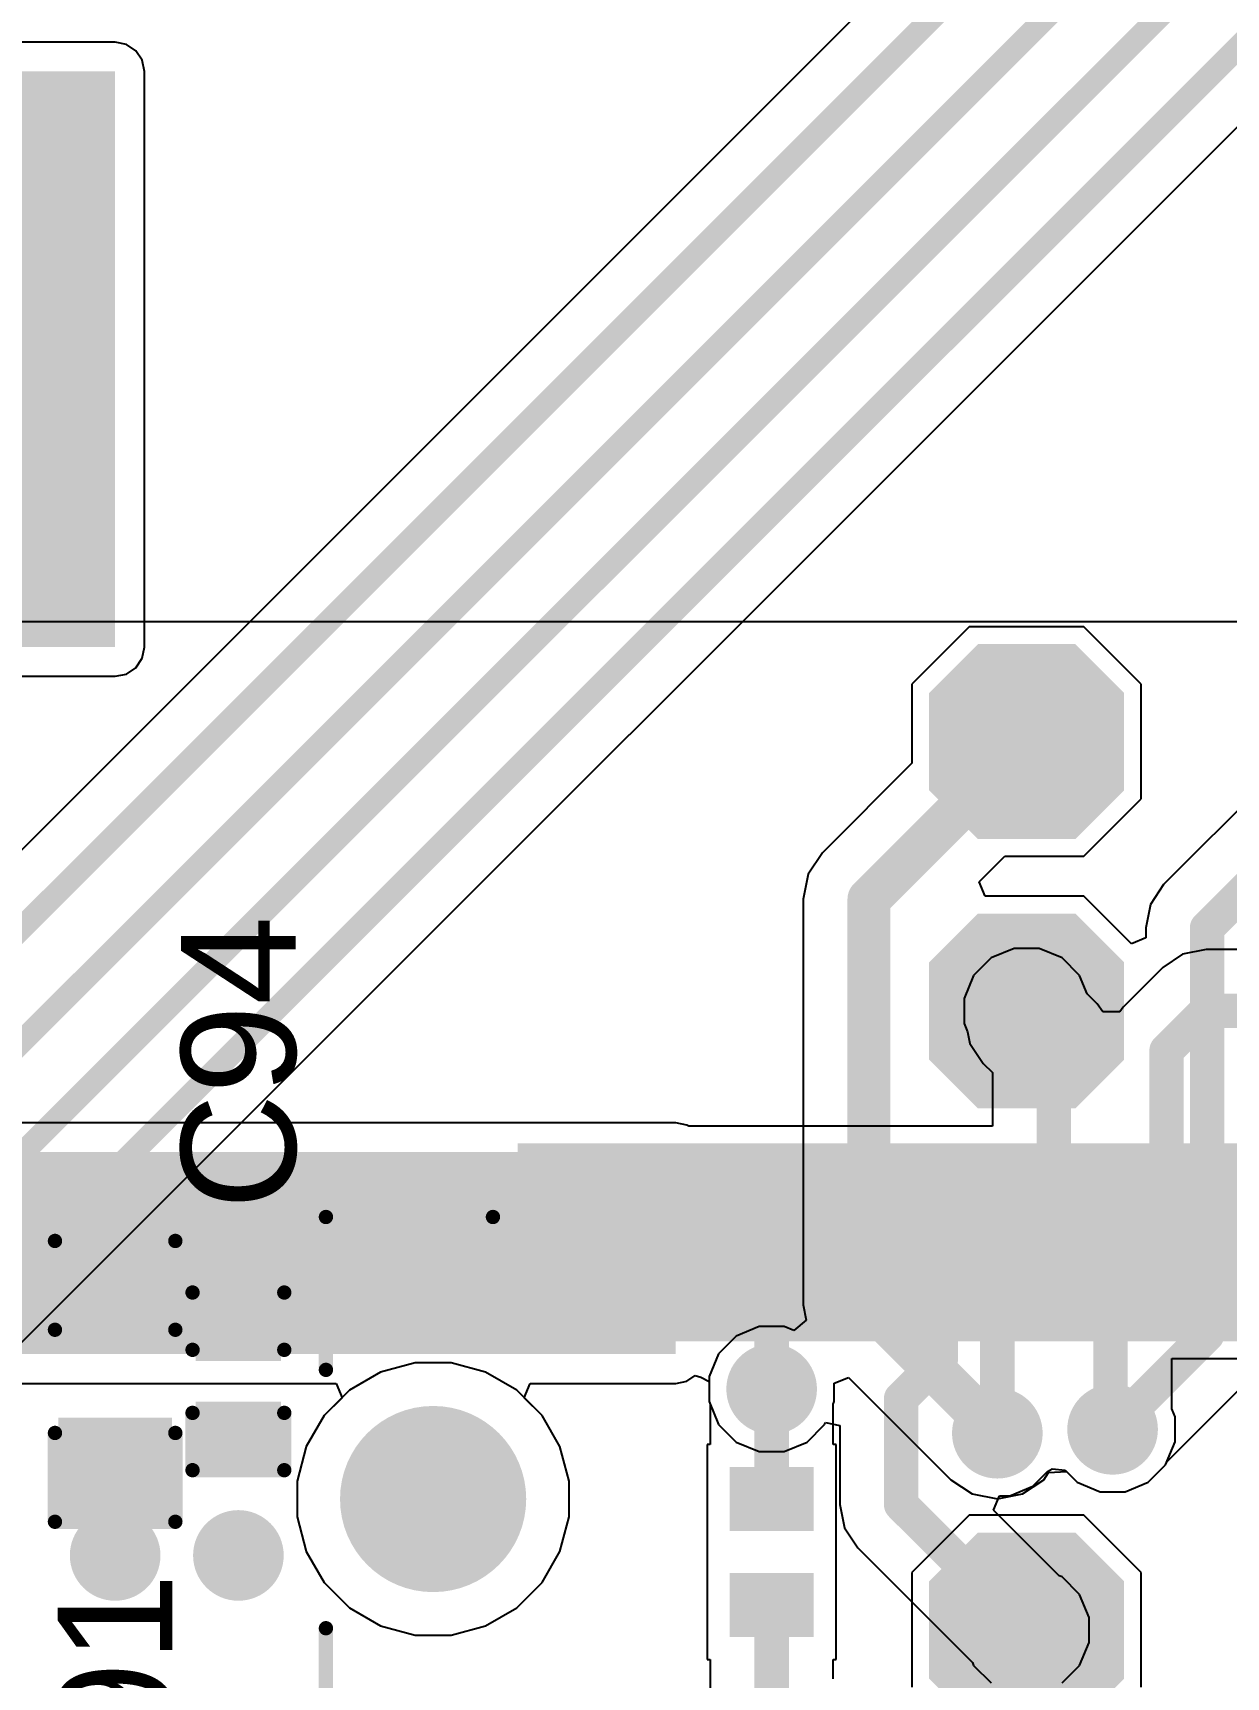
# Model space of a CAD drawing. Header units: millimetres. Extents: x 0 to 172, y 0 to 138.
# Drawn here: x 127.36 to 137.94, y 60.21 to 74.79 of the extents above; entities that cross this region are included whole.
import ezdxf

# ---------------------------------------------------------------- set-up
doc = ezdxf.new("R2010")
doc.units = ezdxf.units.MM
for name, color, linetype in [('BottomLayer', 5, 'Continuous'), ('BottomPaste', 16, 'Continuous'), ('BottomSolder', 6, 'Continuous'), ('PadHoleLayer', 156, 'Continuous'), ('TopLayer', 1, 'Continuous'), ('TopOverlay', 2, 'Continuous'), ('TopPaste', 8, 'Continuous'), ('TopSolder', 216, 'Continuous'), ('ViaHoleLayer', 16, 'Continuous')]:
    doc.layers.add(name, color=color, linetype=linetype)
doc.styles.add('Arial', font='', dxfattribs={"height": 0.2})
doc.styles.get('Arial').set_extended_font_data('Arial')

# ---------------------------------------------------------------- blocks, each defined once
blk = doc.blocks.new('T__________B_71')
at = {"layer": 'BottomLayer'}
blk.add_hatch(color=5, dxfattribs=at).paths.add_polyline_path([(0.3809999999999999, 0.7619999999999999), (-0.3809999999999999, 0.7619999999999999), (-0.7619999999999999, 0.3809999999999999), (-0.7619999999999999, -0.3809999999999999), (-0.3809999999999999, -0.7619999999999999), (0.3809999999999999, -0.7619999999999999), (0.7619999999999999, -0.3809999999999999), (0.7619999999999999, 0.3809999999999999)])
at = {"layer": 'BottomPaste'}
blk.add_hatch(color=16, dxfattribs=at).paths.add_polyline_path([(0.3809999999999999, 0.7619999999999999), (-0.3809999999999999, 0.7619999999999999), (-0.7619999999999999, 0.3809999999999999), (-0.7619999999999999, -0.3809999999999999), (-0.3809999999999999, -0.7619999999999999), (0.3809999999999999, -0.7619999999999999), (0.7619999999999999, -0.3809999999999999), (0.7619999999999999, 0.3809999999999999)])
at = {"layer": 'BottomSolder'}
blk.add_hatch(color=6, dxfattribs=at).paths.add_polyline_path([(0.4318, 0.8636), (-0.4318, 0.8636), (-0.8636, 0.4318), (-0.8636, -0.4318), (-0.4318, -0.8636), (0.4318, -0.8636), (0.8636, -0.4318), (0.8636, 0.4318)])
blk = doc.blocks.new('T__________B_72')
at = {"layer": 'BottomLayer'}
blk.add_hatch(color=5, dxfattribs=at).paths.add_polyline_path([(0.3809999999999999, 0.7619999999999999), (-0.3809999999999999, 0.7619999999999999), (-0.7619999999999999, 0.3809999999999999), (-0.7619999999999999, -0.3809999999999999), (-0.3809999999999999, -0.7619999999999999), (0.3809999999999999, -0.7619999999999999), (0.7619999999999999, -0.3809999999999999), (0.7619999999999999, 0.3809999999999999)])
at = {"layer": 'BottomPaste'}
blk.add_hatch(color=16, dxfattribs=at).paths.add_polyline_path([(0.3809999999999999, 0.7619999999999999), (-0.3809999999999999, 0.7619999999999999), (-0.7619999999999999, 0.3809999999999999), (-0.7619999999999999, -0.3809999999999999), (-0.3809999999999999, -0.7619999999999999), (0.3809999999999999, -0.7619999999999999), (0.7619999999999999, -0.3809999999999999), (0.7619999999999999, 0.3809999999999999)])
at = {"layer": 'BottomSolder'}
blk.add_hatch(color=6, dxfattribs=at).paths.add_polyline_path([(0.4318, 0.8636), (-0.4318, 0.8636), (-0.8636, 0.4318), (-0.8636, -0.4318), (-0.4318, -0.8636), (0.4318, -0.8636), (0.8636, -0.4318), (0.8636, 0.4318)])
blk = doc.blocks.new('T__________B_73')
at = {"layer": 'BottomLayer'}
blk.add_hatch(color=5, dxfattribs=at).paths.add_polyline_path([(0.3809999999999999, 0.7619999999999999), (-0.3809999999999999, 0.7619999999999999), (-0.7619999999999999, 0.3809999999999999), (-0.7619999999999999, -0.3809999999999999), (-0.3809999999999999, -0.7619999999999999), (0.3809999999999999, -0.7619999999999999), (0.7619999999999999, -0.3809999999999999), (0.7619999999999999, 0.3809999999999999)])
at = {"layer": 'BottomPaste'}
blk.add_hatch(color=16, dxfattribs=at).paths.add_polyline_path([(0.3809999999999999, 0.7619999999999999), (-0.3809999999999999, 0.7619999999999999), (-0.7619999999999999, 0.3809999999999999), (-0.7619999999999999, -0.3809999999999999), (-0.3809999999999999, -0.7619999999999999), (0.3809999999999999, -0.7619999999999999), (0.7619999999999999, -0.3809999999999999), (0.7619999999999999, 0.3809999999999999)])
at = {"layer": 'BottomSolder'}
blk.add_hatch(color=6, dxfattribs=at).paths.add_polyline_path([(0.4318, 0.8636), (-0.4318, 0.8636), (-0.8636, 0.4318), (-0.8636, -0.4318), (-0.4318, -0.8636), (0.4318, -0.8636), (0.8636, -0.4318), (0.8636, 0.4318)])
blk = doc.blocks.new('R___0402_B_114')
at = {"layer": 'BottomLayer'}
for points in [[(-0.2413, 0.3175), (-0.2412999999999999, -0.3175), (-0.6985, -0.3175), (-0.6985, 0.3175)], [(0.6985, 0.3175), (0.6985, -0.3175), (0.2413, -0.3175), (0.2412999999999999, 0.3175)]]:
    blk.add_hatch(color=5, dxfattribs=at).paths.add_polyline_path(points)
at = {"layer": 'BottomPaste'}
for points in [[(-0.2413, 0.3175), (-0.2412999999999999, -0.3175), (-0.6985, -0.3175), (-0.6985, 0.3175)], [(0.6985, 0.3175), (0.6985, -0.3175), (0.2413, -0.3175), (0.2412999999999999, 0.3175)]]:
    blk.add_hatch(color=16, dxfattribs=at).paths.add_polyline_path(points)
at = {"layer": 'BottomSolder'}
for points in [[(-0.18629884, 0.37250116), (-0.1862988399999999, -0.37250116), (-0.75350116, -0.37250116), (-0.75350116, 0.37250116)], [(0.75350116, 0.37250116), (0.75350116, -0.37250116), (0.18629884, -0.37250116), (0.1862988399999999, 0.37250116)]]:
    blk.add_hatch(color=6, dxfattribs=at).paths.add_polyline_path(points)
blk = doc.blocks.new('2199230_3_257')
at = {"layer": 'BottomSolder'}
h = blk.add_hatch(color=6, dxfattribs=at)
edge = h.paths.add_edge_path()
edge.add_arc((10.00000032, -1.49999954), 0.1016, 0, 360)
at = {"layer": 'PadHoleLayer'}
h = blk.add_hatch(color=156, dxfattribs=at)
edge = h.paths.add_edge_path()
edge.add_arc((10.00000032, -1.49999954), 0.8249996199999998, 0, 360)
at = {"layer": 'TopLayer'}
for points in [[(2.84999938, -2.99999908), (3.14999878, -2.99999908), (3.14999878, -4.54999852), (2.84999938, -4.54999852)], [(3.35000092, -2.99999908), (3.65000032, -2.99999908), (3.65000032, -4.54999852), (3.35000092, -4.54999852)], [(3.84999992, -2.99999908), (4.14999932, -2.99999908), (4.14999932, -4.54999852), (3.84999992, -4.54999852)], [(4.35000146, -2.99999908), (4.65000086, -2.99999908), (4.65000086, -4.54999852), (4.35000146, -4.54999852)], [(4.85000046, -2.99999908), (5.149999859999999, -2.99999908), (5.149999859999999, -4.54999852), (4.85000046, -4.54999852)], [(5.34999946, -2.99999908), (5.649998859999999, -2.99999908), (5.649998859999999, -4.54999852), (5.34999946, -4.54999852)], [(5.850001, -2.99999908), (6.1500004, -2.99999908), (6.1500004, -4.54999852), (5.850001, -4.54999852)], [(6.35, -2.99999908), (6.6499994, -2.99999908), (6.6499994, -4.54999852), (6.35, -4.54999852)], [(6.85000154, -2.99999908), (7.15000094, -2.99999908), (7.15000094, -4.54999852), (6.85000154, -4.54999852)], [(7.35000054, -2.99999908), (7.649999939999999, -2.99999908), (7.649999939999999, -4.54999852), (7.35000054, -4.54999852)], [(7.849999540000001, -2.99999908), (8.14999894, -2.99999908), (8.14999894, -4.54999852), (7.849999540000001, -4.54999852)], [(8.350001079999998, -2.99999908), (8.65000048, -2.99999908), (8.65000048, -4.54999852), (8.350001079999998, -4.54999852)], [(8.85000008, -2.99999908), (9.14999948, -2.99999908), (9.14999948, -4.54999852), (8.85000008, -4.54999852)]]:
    blk.add_hatch(color=1, dxfattribs=at).paths.add_polyline_path(points)
at = {"layer": 'TopPaste'}
for points in [[(2.84999938, -2.99999908), (3.14999878, -2.99999908), (3.14999878, -4.54999852), (2.84999938, -4.54999852)], [(3.35000092, -2.99999908), (3.65000032, -2.99999908), (3.65000032, -4.54999852), (3.35000092, -4.54999852)], [(3.84999992, -2.99999908), (4.14999932, -2.99999908), (4.14999932, -4.54999852), (3.84999992, -4.54999852)], [(4.35000146, -2.99999908), (4.65000086, -2.99999908), (4.65000086, -4.54999852), (4.35000146, -4.54999852)], [(4.85000046, -2.99999908), (5.149999859999999, -2.99999908), (5.149999859999999, -4.54999852), (4.85000046, -4.54999852)], [(5.34999946, -2.99999908), (5.649998859999999, -2.99999908), (5.649998859999999, -4.54999852), (5.34999946, -4.54999852)], [(5.850001, -2.99999908), (6.1500004, -2.99999908), (6.1500004, -4.54999852), (5.850001, -4.54999852)], [(6.35, -2.99999908), (6.6499994, -2.99999908), (6.6499994, -4.54999852), (6.35, -4.54999852)], [(6.85000154, -2.99999908), (7.15000094, -2.99999908), (7.15000094, -4.54999852), (6.85000154, -4.54999852)], [(7.35000054, -2.99999908), (7.649999939999999, -2.99999908), (7.649999939999999, -4.54999852), (7.35000054, -4.54999852)], [(7.849999540000001, -2.99999908), (8.14999894, -2.99999908), (8.14999894, -4.54999852), (7.849999540000001, -4.54999852)], [(8.350001079999998, -2.99999908), (8.65000048, -2.99999908), (8.65000048, -4.54999852), (8.350001079999998, -4.54999852)], [(8.85000008, -2.99999908), (9.14999948, -2.99999908), (9.14999948, -4.54999852), (8.85000008, -4.54999852)]]:
    blk.add_hatch(color=8, dxfattribs=at).paths.add_polyline_path(points)
at = {"layer": 'TopSolder'}
h = blk.add_hatch(color=216, dxfattribs=at)
edge = h.paths.add_edge_path()
edge.add_arc((10.00000032, -1.49999954), 0.1016, 0, 360)
for points in [[(2.74839938, -2.89839908), (3.25159878, -2.89839908), (3.25159878, -4.65159852), (2.74839938, -4.65159852)], [(3.24840092, -2.89839908), (3.75160032, -2.89839908), (3.75160032, -4.65159852), (3.24840092, -4.65159852)], [(3.74839992, -2.89839908), (4.25159932, -2.89839908), (4.25159932, -4.65159852), (3.74839992, -4.65159852)], [(4.248401459999999, -2.89839908), (4.75160086, -2.89839908), (4.75160086, -4.65159852), (4.248401459999999, -4.65159852)], [(4.74840046, -2.89839908), (5.25159986, -2.89839908), (5.25159986, -4.65159852), (4.74840046, -4.65159852)], [(5.24839946, -2.89839908), (5.75159886, -2.89839908), (5.75159886, -4.65159852), (5.24839946, -4.65159852)], [(5.748400999999999, -2.89839908), (6.2516004, -2.89839908), (6.2516004, -4.65159852), (5.748400999999999, -4.65159852)], [(6.248399999999999, -2.89839908), (6.7515994, -2.89839908), (6.7515994, -4.65159852), (6.248399999999999, -4.65159852)], [(6.74840154, -2.89839908), (7.251600939999999, -2.89839908), (7.251600939999999, -4.65159852), (6.74840154, -4.65159852)], [(7.24840054, -2.89839908), (7.751599939999999, -2.89839908), (7.751599939999999, -4.65159852), (7.24840054, -4.65159852)], [(7.74839954, -2.89839908), (8.25159894, -2.89839908), (8.25159894, -4.65159852), (7.74839954, -4.65159852)], [(8.248401079999999, -2.89839908), (8.751600479999999, -2.89839908), (8.751600479999999, -4.65159852), (8.248401079999999, -4.65159852)], [(8.74840008, -2.89839908), (9.25159948, -2.89839908), (9.25159948, -4.65159852), (8.74840008, -4.65159852)]]:
    blk.add_hatch(color=216, dxfattribs=at).paths.add_polyline_path(points)
at = {"layer": 'TopOverlay', "const_width": 0.127}
for points in [[(10.95000096, 1.3050012), (10.95000096, -0.35500056)], [(10.95000096, -2.64499852), (10.95000096, -3.99999962)], [(10.95000096, -3.99999962), (9.46999884, -3.99999962)]]:
    blk.add_lwpolyline(points, dxfattribs=at)
at = {"layer": 'TopOverlay', "const_width": 0.0635}
for points in [[(10.91825096, -0.35500056, 1), (10.98175096, -0.35500056, 1)], [(10.91825096, -2.64499852, 1), (10.98175096, -2.64499852, 1)], [(9.43824884, -3.99999962, 1), (9.50174884, -3.99999962, 1)], [(10.91825096, -3.99999962, 1), (10.98175096, -3.99999962, 1)], [(10.91825096, -3.99999962, 1), (10.98175096, -3.99999962, 1)]]:
    blk.add_lwpolyline(points, format="xyb", close=True, dxfattribs=at)
blk = doc.blocks.new('C___0402_337')
at = {"layer": 'TopLayer'}
for points in [[(-0.6985, -0.3175), (-0.6985, 0.3175), (-0.2412999999999999, 0.3175), (-0.2413, -0.3175)], [(0.2412999999999999, -0.3175), (0.2413, 0.3175), (0.6985, 0.3175), (0.6985, -0.3175)]]:
    blk.add_hatch(color=1, dxfattribs=at).paths.add_polyline_path(points)
at = {"layer": 'TopPaste'}
for points in [[(-0.6985, -0.3175), (-0.6985, 0.3175), (-0.2412999999999999, 0.3175), (-0.2413, -0.3175)], [(0.2412999999999999, -0.3175), (0.2413, 0.3175), (0.6985, 0.3175), (0.6985, -0.3175)]]:
    blk.add_hatch(color=8, dxfattribs=at).paths.add_polyline_path(points)
at = {"layer": 'TopSolder'}
for points in [[(-0.7584998799999999, -0.37749988), (-0.7584998799999999, 0.37749988), (-0.18130012, 0.37749988), (-0.18130012, -0.37749988)], [(0.18130012, -0.37749988), (0.18130012, 0.37749988), (0.7584998799999999, 0.37749988), (0.7584998799999999, -0.37749988)]]:
    blk.add_hatch(color=216, dxfattribs=at).paths.add_polyline_path(points)
at = {"layer": 'TopOverlay', "const_width": 0.127}
for points in [[(-0.7874, 0.4064), (-0.7874, -0.4064)], [(-0.7874, 0.4064), (-0.2794, 0.4064)], [(0.2794, 0.4064), (0.7874, 0.4064)], [(0.7874, 0.4064), (0.7874, -0.4064)], [(-0.7874, -0.4064), (-0.2794, -0.4064)], [(0.2794, -0.4064), (0.7874, -0.4064)]]:
    blk.add_lwpolyline(points, dxfattribs=at)
at = {"layer": 'TopOverlay', "const_width": 0.0635}
for points in [[(-0.8191499999999999, 0.4064, 1), (-0.7556499999999999, 0.4064, 1)], [(-0.8191499999999999, 0.4064, 1), (-0.7556499999999999, 0.4064, 1)], [(-0.31115, 0.4064, 1), (-0.24765, 0.4064, 1)], [(0.24765, 0.4064, 1), (0.31115, 0.4064, 1)], [(0.7556499999999999, 0.4064, 1), (0.8191499999999999, 0.4064, 1)], [(0.7556499999999999, 0.4064, 1), (0.8191499999999999, 0.4064, 1)], [(-0.8191499999999999, -0.4064, 1), (-0.7556499999999999, -0.4064, 1)], [(-0.8191499999999999, -0.4064, 1), (-0.7556499999999999, -0.4064, 1)], [(-0.31115, -0.4064, 1), (-0.24765, -0.4064, 1)], [(0.24765, -0.4064, 1), (0.31115, -0.4064, 1)], [(0.7556499999999999, -0.4064, 1), (0.8191499999999999, -0.4064, 1)], [(0.7556499999999999, -0.4064, 1), (0.8191499999999999, -0.4064, 1)]]:
    blk.add_lwpolyline(points, format="xyb", close=True, dxfattribs=at)
blk = doc.blocks.new('C___0603_340')
at = {"layer": 'TopLayer'}
for points in [[(-0.3809999999999999, 0.4445), (-0.3809999999999999, -0.4445), (-1.143, -0.4445), (-1.143, 0.4445)], [(1.143, 0.4445), (1.143, -0.4445), (0.3809999999999999, -0.4445), (0.3809999999999999, 0.4445)]]:
    blk.add_hatch(color=1, dxfattribs=at).paths.add_polyline_path(points)
at = {"layer": 'TopPaste'}
for points in [[(-0.3809999999999999, 0.4445), (-0.3809999999999999, -0.4445), (-1.143, -0.4445), (-1.143, 0.4445)], [(1.143, 0.4445), (1.143, -0.4445), (0.3809999999999999, -0.4445), (0.3809999999999999, 0.4445)]]:
    blk.add_hatch(color=8, dxfattribs=at).paths.add_polyline_path(points)
at = {"layer": 'TopSolder'}
for points in [[(-0.3210001199999999, 0.50449988), (-0.3210001199999999, -0.50449988), (-1.20299988, -0.50449988), (-1.20299988, 0.50449988)], [(1.20299988, 0.50449988), (1.20299988, -0.50449988), (0.3210001199999999, -0.50449988), (0.3210001199999999, 0.50449988)]]:
    blk.add_hatch(color=216, dxfattribs=at).paths.add_polyline_path(points)
at = {"layer": 'TopOverlay', "const_width": 0.127}
for points in [[(-1.2446, 0.5334), (-1.2446, -0.5334)], [(-1.2446, 0.5334), (-0.4571999999999999, 0.5334)], [(0.4571999999999999, 0.5334), (1.2446, 0.5334)], [(1.2446, 0.5334), (1.2446, -0.5334)], [(-1.2446, -0.5334), (-0.4571999999999999, -0.5334)], [(0.4571999999999999, -0.5334), (1.2446, -0.5334)]]:
    blk.add_lwpolyline(points, dxfattribs=at)
at = {"layer": 'TopOverlay', "const_width": 0.0635}
for points in [[(-1.27635, 0.5334, 1), (-1.21285, 0.5334, 1)], [(-1.27635, 0.5334, 1), (-1.21285, 0.5334, 1)], [(-0.4889499999999999, 0.5334, 1), (-0.42545, 0.5334, 1)], [(0.42545, 0.5334, 1), (0.4889499999999999, 0.5334, 1)], [(1.21285, 0.5334, 1), (1.27635, 0.5334, 1)], [(1.21285, 0.5334, 1), (1.27635, 0.5334, 1)], [(-1.27635, -0.5334, 1), (-1.21285, -0.5334, 1)], [(-1.27635, -0.5334, 1), (-1.21285, -0.5334, 1)], [(-0.4889499999999999, -0.5334, 1), (-0.42545, -0.5334, 1)], [(0.42545, -0.5334, 1), (0.4889499999999999, -0.5334, 1)], [(1.21285, -0.5334, 1), (1.27635, -0.5334, 1)], [(1.21285, -0.5334, 1), (1.27635, -0.5334, 1)]]:
    blk.add_lwpolyline(points, format="xyb", close=True, dxfattribs=at)

msp = doc.modelspace()

# ---------------------------------------------------------------- hatches: boundary and pattern name
at = {"layer": 'BottomLayer'}
msp.add_hatch(color=5, dxfattribs=at).paths.add_polyline_path([(121.412, 69.342), (128.0922, 69.342), (128.0922, 74.44422499999999), (121.412, 74.44422499999999)])
h = msp.add_hatch(color=5, dxfattribs=at)
edge = h.paths.add_edge_path()
edge.add_arc((136.1694, 66.1162), 0.2999994, 0, 360)
h = msp.add_hatch(color=5, dxfattribs=at)
edge = h.paths.add_edge_path()
edge.add_arc((133.90999888, 62.76459888), 0.2999994, 0, 360)
h = msp.add_hatch(color=5, dxfattribs=at)
edge = h.paths.add_edge_path()
edge.add_arc((135.90999996, 62.37336268), 0.2999994, 0, 360)
h = msp.add_hatch(color=5, dxfattribs=at)
edge = h.paths.add_edge_path()
edge.add_arc((136.9314, 62.40779999999999), 0.2999994, 0, 360)
h = msp.add_hatch(color=5, dxfattribs=at)
edge = h.paths.add_edge_path()
edge.add_arc((128.0922, 61.29019999999999), 0.2999994, 0, 360)
h = msp.add_hatch(color=5, dxfattribs=at)
edge = h.paths.add_edge_path()
edge.add_arc((129.1844, 61.29019999999999), 0.2999994, 0, 360)
h = msp.add_hatch(color=5, dxfattribs=at)
edge = h.paths.add_edge_path()
edge.add_arc((136.1694, 60.6298), 0.2999994, 0, 360)
at = {"layer": 'BottomSolder'}
h = msp.add_hatch(color=6, dxfattribs=at)
edge = h.paths.add_edge_path()
edge.add_arc((136.1694, 66.1162), 0.4015993999999999, 0, 360)
h = msp.add_hatch(color=6, dxfattribs=at)
edge = h.paths.add_edge_path()
edge.add_arc((133.90999888, 62.76459888), 0.4015993999999999, 0, 360)
h = msp.add_hatch(color=6, dxfattribs=at)
edge = h.paths.add_edge_path()
edge.add_arc((135.90999996, 62.37336268), 0.4015993999999999, 0, 360)
h = msp.add_hatch(color=6, dxfattribs=at)
edge = h.paths.add_edge_path()
edge.add_arc((136.9314, 62.40779999999999), 0.4015993999999999, 0, 360)
h = msp.add_hatch(color=6, dxfattribs=at)
edge = h.paths.add_edge_path()
edge.add_arc((128.0922, 61.29019999999999), 0.4015993999999999, 0, 360)
h = msp.add_hatch(color=6, dxfattribs=at)
edge = h.paths.add_edge_path()
edge.add_arc((129.1844, 61.29019999999999), 0.4015993999999999, 0, 360)
h = msp.add_hatch(color=6, dxfattribs=at)
edge = h.paths.add_edge_path()
edge.add_arc((136.1694, 60.6298), 0.4015993999999999, 0, 360)
at = {"layer": 'TopLayer'}
h = msp.add_hatch(color=1, dxfattribs=at)
edge = h.paths.add_edge_path()
edge.add_arc((136.1694, 66.1162), 0.2999994, 0, 360)
for points in [[(118.66919878, 63.07440013999999), (133.06000058, 63.07440013999999), (133.06000058, 64.86510014), (118.66919878, 64.86510014)], [(131.76000064, 63.29000041999999), (133.05999804, 63.29000041999999), (133.05999804, 64.83999986), (131.76000064, 64.83999986)]]:
    msp.add_hatch(color=1, dxfattribs=at).paths.add_polyline_path(points)
h = msp.add_hatch(color=1, dxfattribs=at)
edge = h.paths.add_edge_path()
edge.add_arc((133.90999888, 62.76459888), 0.2999994, 0, 360)
h = msp.add_hatch(color=1, dxfattribs=at)
edge = h.paths.add_edge_path()
edge.add_arc((135.90999996, 62.37336268), 0.2999994, 0, 360)
h = msp.add_hatch(color=1, dxfattribs=at)
edge = h.paths.add_edge_path()
edge.add_arc((136.9314, 62.40779999999999), 0.2999994, 0, 360)
h = msp.add_hatch(color=1, dxfattribs=at)
edge = h.paths.add_edge_path()
edge.add_arc((128.0922, 61.29019999999999), 0.2999994, 0, 360)
h = msp.add_hatch(color=1, dxfattribs=at)
edge = h.paths.add_edge_path()
edge.add_arc((129.1844, 61.29019999999999), 0.2999994, 0, 360)
h = msp.add_hatch(color=1, dxfattribs=at)
edge = h.paths.add_edge_path()
edge.add_arc((136.1694, 60.6298), 0.2999994, 0, 360)
at = {"layer": 'TopSolder'}
h = msp.add_hatch(color=216, dxfattribs=at)
edge = h.paths.add_edge_path()
edge.add_arc((136.1694, 66.1162), 0.4015993999999999, 0, 360)
h = msp.add_hatch(color=216, dxfattribs=at)
edge = h.paths.add_edge_path()
edge.add_arc((133.90999888, 62.76459888), 0.4015993999999999, 0, 360)
h = msp.add_hatch(color=216, dxfattribs=at)
edge = h.paths.add_edge_path()
edge.add_arc((135.90999996, 62.37336268), 0.4015993999999999, 0, 360)
h = msp.add_hatch(color=216, dxfattribs=at)
edge = h.paths.add_edge_path()
edge.add_arc((136.9314, 62.40779999999999), 0.4015993999999999, 0, 360)
h = msp.add_hatch(color=216, dxfattribs=at)
edge = h.paths.add_edge_path()
edge.add_arc((128.0922, 61.29019999999999), 0.4015993999999999, 0, 360)
h = msp.add_hatch(color=216, dxfattribs=at)
edge = h.paths.add_edge_path()
edge.add_arc((129.1844, 61.29019999999999), 0.4015993999999999, 0, 360)
h = msp.add_hatch(color=216, dxfattribs=at)
edge = h.paths.add_edge_path()
edge.add_arc((136.1694, 60.6298), 0.4015993999999999, 0, 360)
at = {"layer": 'ViaHoleLayer'}
h = msp.add_hatch(color=16, dxfattribs=at)
edge = h.paths.add_edge_path()
edge.add_arc((136.1694, 66.1162), 0.1499997, 0, 360)
h = msp.add_hatch(color=16, dxfattribs=at)
edge = h.paths.add_edge_path()
edge.add_arc((133.90999888, 62.76459888), 0.1499997, 0, 360)
h = msp.add_hatch(color=16, dxfattribs=at)
edge = h.paths.add_edge_path()
edge.add_arc((135.90999996, 62.37336268), 0.1499997, 0, 360)
h = msp.add_hatch(color=16, dxfattribs=at)
edge = h.paths.add_edge_path()
edge.add_arc((136.9314, 62.40779999999999), 0.1499997, 0, 360)
h = msp.add_hatch(color=16, dxfattribs=at)
edge = h.paths.add_edge_path()
edge.add_arc((128.0922, 61.29019999999999), 0.1499997, 0, 360)
h = msp.add_hatch(color=16, dxfattribs=at)
edge = h.paths.add_edge_path()
edge.add_arc((129.1844, 61.29019999999999), 0.1499997, 0, 360)
h = msp.add_hatch(color=16, dxfattribs=at)
edge = h.paths.add_edge_path()
edge.add_arc((136.1694, 60.6298), 0.1499997, 0, 360)

# ---------------------------------------------------------------- linework, layer by layer
at = {"layer": 'BottomLayer'}
for p, q in [((148.96154612, 89.24326067999999), (125.0078526, 65.28956716)), ((126.4825258, 62.39961612), (152.54473428, 88.4618246)), ((128.0922, 74.70320086), (121.412, 74.70320086)), ((128.19130572, 74.68348792), (128.0922, 74.70320086)), ((128.27532384, 74.62734884), (128.19130572, 74.68348792)), ((128.33146292, 74.54333071999999), (128.27532384, 74.62734884)), ((128.35117586, 74.44422499999999), (128.33146292, 74.54333071999999)), ((128.35117586, 69.342), (128.35117586, 74.44422499999999)), ((135.6614, 69.5198), (135.1534, 69.0118)), ((136.6774, 69.5198), (135.6614, 69.5198)), ((137.1854, 69.0118), (136.6774, 69.5198)), ((128.27532384, 69.15887615999999), (128.33146292, 69.24289428)), ((128.33146292, 69.24289428), (128.35117586, 69.342)), ((121.412, 69.08302414), (128.0922, 69.08302414)), ((128.0922, 69.08302414), (128.19130572, 69.10273708)), ((128.19130572, 69.10273708), (128.27532384, 69.15887615999999)), ((135.1534, 69.0118), (135.1534, 68.31185728)), ((137.1854, 67.9958), (137.1854, 69.0118)), ((135.1534, 68.31185728), (134.36037136, 67.51882864)), ((138.4046, 68.25691961999999), (137.38385274, 67.23616981999999)), ((136.6774, 67.4878), (137.1854, 67.9958)), ((134.36037136, 67.51882864), (134.2340597, 67.32978913999999)), ((135.74885728, 67.25919999999999), (135.97745728, 67.4878)), ((135.97745728, 67.4878), (136.6774, 67.4878)), ((134.2340597, 67.32978913999999), (134.18970368, 67.10679999999999)), ((135.80146322, 67.1322), (135.74885728, 67.25919999999999)), ((137.38385274, 67.23616981999999), (137.26595864, 67.05973379999999)), ((134.18970368, 67.10679999999999), (134.18970368, 63.51096264)), ((136.6774, 67.1322), (135.80146322, 67.1322)), ((137.09756172, 66.71203828), (136.6774, 67.1322)), ((137.26595864, 67.05973379999999), (137.22456172, 66.85161128)), ((137.22456172, 66.76464422), (137.09756172, 66.71203828)), ((137.22456172, 66.85161128), (137.22456172, 66.76464422)), ((134.18970368, 63.51096264), (134.2168258, 63.37461798)), ((133.79980098, 63.31859828), (133.59618442, 63.23425758)), ((134.02019678, 63.31859828), (133.79980098, 63.31859828)), ((134.10550776, 63.2832618), (134.02019678, 63.31859828)), ((134.2168258, 63.37461798), (134.10550776, 63.2832618)), ((133.59618442, 63.23425758), (133.44034018, 63.07841334)), ((130.75122694, 62.99600049999999), (130.44450162, 62.91381371999999)), ((131.06877266, 62.99600049999999), (130.75122694, 62.99600049999999)), ((131.37549798, 62.91381371999999), (131.06877266, 62.99600049999999)), ((133.44034018, 63.07841334), (133.35599948, 62.87479678)), ((130.44450162, 62.91381371999999), (130.16949836, 62.75504085999999)), ((131.65050124, 62.75504085999999), (131.37549798, 62.91381371999999)), ((133.35599948, 62.87479678), (133.35599948, 62.65440097999999)), ((134.46399828, 62.81570113999999), (134.59099828, 62.86830708)), ((134.46399828, 62.65440097999999), (134.46399828, 62.81570113999999)), ((134.59099828, 62.86830708), (135.49797132, 61.96133404)), ((137.41120854, 62.11849145999999), (138.15297236, 62.86025273999999)), ((130.16949836, 62.75504085999999), (129.94495982, 62.53050232)), ((131.87503978, 62.53050232), (131.65050124, 62.75504085999999)), ((129.94495982, 62.53050232), (129.78618696, 62.25549905999999)), ((132.03381264, 62.25549905999999), (131.87503978, 62.53050232)), ((133.35599948, 62.65440097999999), (133.36614932, 62.62989759999999)), ((133.36614932, 62.62989759999999), (133.36614932, 62.27260087999999)), ((134.45384844, 62.62989759999999), (134.46399828, 62.65440097999999)), ((134.45384844, 62.27260087999999), (134.45384844, 62.62989759999999)), ((129.78618696, 62.25549905999999), (129.70400018, 61.94877374)), ((132.11599942, 61.94877374), (132.03381264, 62.25549905999999)), ((133.36614932, 62.27260087999999), (133.33849888, 62.27260087999999)), ((133.33849888, 62.27260087999999), (133.33849888, 61.30740088)), ((134.48149888, 62.27260087999999), (134.45384844, 62.27260087999999)), ((134.48149888, 61.30740088), (134.48149888, 62.27260087999999)), ((137.24521446, 61.93814129999999), (137.4010587, 62.09398553999999)), ((137.4010587, 62.09398553999999), (137.41120854, 62.11849145999999)), ((129.70400018, 61.94877374), (129.70400018, 61.63122802)), ((132.11599942, 61.63122802), (132.11599942, 61.94877374)), ((135.49797132, 61.96133404), (135.68701336, 61.83502238)), ((136.13298656, 61.83502238), (136.3220286, 61.96133404)), ((136.3220286, 61.96133404), (136.36379382, 62.0238409)), ((136.36379382, 62.0238409), (136.52268352, 62.03304331999999)), ((136.52268352, 62.03304331999999), (136.61758554, 61.93814129999999)), ((136.61758554, 61.93814129999999), (136.8212021, 61.85380059999999)), ((137.0415979, 61.85380059999999), (137.24521446, 61.93814129999999)), ((135.68701336, 61.83502238), (135.90999996, 61.79066636)), ((135.90999996, 61.79066636), (136.13298656, 61.83502238)), ((136.8212021, 61.85380059999999), (137.0415979, 61.85380059999999)), ((129.70400018, 61.63122802), (129.78618696, 61.32450269999999)), ((132.03381264, 61.32450269999999), (132.11599942, 61.63122802)), ((135.6614, 61.6458), (135.1534, 61.1378)), ((136.6774, 61.6458), (135.6614, 61.6458)), ((137.1854, 61.1378), (136.6774, 61.6458)), ((129.78618696, 61.32450269999999), (129.94495982, 61.04949944000001)), ((131.87503978, 61.04949944000001), (132.03381264, 61.32450269999999)), ((133.33849888, 61.30740088), (133.33849888, 60.36760088)), ((134.48149888, 60.36760088), (134.48149888, 61.30740088)), ((135.1534, 61.1378), (135.1534, 60.12179999999999)), ((137.1854, 60.12179999999999), (137.1854, 61.1378)), ((129.94495982, 61.04949944000001), (130.16949836, 60.8249609)), ((131.65050124, 60.8249609), (131.87503978, 61.04949944000001)), ((130.16949836, 60.8249609), (130.44450162, 60.66618803999999)), ((131.37549798, 60.66618803999999), (131.65050124, 60.8249609)), ((130.44450162, 60.66618803999999), (130.75122694, 60.58400125999999)), ((131.06877266, 60.58400125999999), (131.37549798, 60.66618803999999)), ((130.75122694, 60.58400125999999), (131.06877266, 60.58400125999999)), ((133.33849888, 60.36760088), (133.36614932, 60.36760088)), ((133.36614932, 60.36760088), (133.36614932, 59.969908)), ((134.45384844, 60.19517552), (134.45384844, 60.36760088)), ((134.45384844, 60.36760088), (134.48149888, 60.36760088))]:
    msp.add_line(p, q, dxfattribs=at)
for points, const_width in [([(125.21166728, 64.79751327999999), (149.4536, 89.039446)], 0.2032), ([(125.52208576, 64.10049663999999), (150.3612944, 88.93970528)], 0.2032), ([(125.82854184, 63.41294912), (151.2632992, 88.84770648)], 0.2032), ([(126.13459152, 62.74755039999999), (152.1968, 88.80975887999999)], 0.2032), ([(134.7724, 67.10679999999999), (136.1694, 68.5038)], 0.3809999999999999), ([(137.76841128, 66.85161128), (139.4206, 68.5038)], 0.3048), ([(134.7724, 63.51096264), (134.7724, 67.10679999999999)], 0.3809999999999999), ([(137.76841128, 63.24481127999999), (137.76841128, 66.85161128)], 0.3048), ([(134.7724, 63.51096264), (135.90999996, 62.37336268)], 0.3809999999999999), ([(136.9314, 62.40779999999999), (137.76841128, 63.24481127999999)], 0.3048), ([(133.90939944, 62.76519832), (133.90999888, 62.76459888)], 0.3048), ([(133.90999888, 61.79000088), (133.90999888, 62.76459888)], 0.3048), ([(133.90999888, 59.969908), (133.90999888, 60.85020088)], 0.3048)]:
    msp.add_lwpolyline(points, dxfattribs=dict(at, const_width=const_width))
for points, const_width in [([(136.07415, 68.5038, 1), (136.26465, 68.5038, 1)], 0.1905), ([(134.67715, 67.10679999999999, 1), (134.86765, 67.10679999999999, 1)], 0.1905), ([(134.67715, 67.10679999999999, 1), (134.86765, 67.10679999999999, 1)], 0.1905), ([(137.69221128, 66.85161128, 1), (137.84461128, 66.85161128, 1)], 0.1524), ([(137.69221128, 66.85161128, 1), (137.84461128, 66.85161128, 1)], 0.1524), ([(134.67715, 63.51096264, 1), (134.86765, 63.51096264, 1)], 0.1905), ([(134.67715, 63.51096264, 1), (134.86765, 63.51096264, 1)], 0.1905), ([(137.69221128, 63.24481127999999, 1), (137.84461128, 63.24481127999999, 1)], 0.1524), ([(137.69221128, 63.24481127999999, 1), (137.84461128, 63.24481127999999, 1)], 0.1524), ([(133.83319944, 62.76519832, 1), (133.98559944, 62.76519832, 1)], 0.1524), ([(133.83379888, 62.76459888, 1), (133.98619888, 62.76459888, 1)], 0.1524), ([(133.83379888, 62.76459888, 1), (133.98619888, 62.76459888, 1)], 0.1524), ([(135.81474996, 62.37336268, 1), (136.00524996, 62.37336268, 1)], 0.1905), ([(136.8552, 62.40779999999999, 1), (137.0076, 62.40779999999999, 1)], 0.1524), ([(133.83379888, 61.79000088, 1), (133.98619888, 61.79000088, 1)], 0.1524), ([(133.83379888, 60.85020088, 1), (133.98619888, 60.85020088, 1)], 0.1524)]:
    msp.add_lwpolyline(points, format="xyb", close=True, dxfattribs=dict(at, const_width=const_width))
at = {"layer": 'TopLayer'}
for p, q in [((156.41000976, 69.56500184), (125.4100108, 69.56500184)), ((136.0592021, 66.67019939999999), (135.85558554, 66.5858587)), ((136.2795979, 66.67019939999999), (136.0592021, 66.67019939999999)), ((136.48321446, 66.5858587), (136.2795979, 66.67019939999999)), ((137.55187882, 66.61865264), (137.3754428, 66.50075854)), ((137.76000134, 66.66004956), (137.55187882, 66.61865264)), ((139.27669884, 66.66004956), (137.76000134, 66.66004956)), ((135.85558554, 66.5858587), (135.6997413, 66.43001446)), ((136.6390587, 66.43001446), (136.48321446, 66.5858587)), ((137.3754428, 66.50075854), (137.02544096, 66.15075669999999)), ((135.6997413, 66.43001446), (135.6154006, 66.2263979)), ((136.70569306, 66.26914356), (136.6390587, 66.43001446)), ((135.6154006, 66.2263979), (135.6154006, 66.00600209999999)), ((136.7945575, 66.18027912), (136.70569306, 66.26914356)), ((136.8434906, 66.10704838), (136.7945575, 66.18027912)), ((136.99623604, 66.10704838), (136.8434906, 66.10704838)), ((137.02544096, 66.15075669999999), (136.99623604, 66.10704838)), ((135.6154006, 66.00600209999999), (135.6465283, 65.93085366)), ((135.6465283, 65.93085366), (135.66694736, 65.82819702)), ((135.66694736, 65.82819702), (135.78484146, 65.651761)), ((135.78484146, 65.651761), (135.8661494, 65.57045305999999)), ((135.8661494, 65.57045305999999), (135.8661494, 65.09399986)), ((133.06000058, 65.124076), (124.25237786, 65.124076)), ((133.1591063, 65.10436306), (133.06000058, 65.124076)), ((133.17461554, 65.09399986), (133.1591063, 65.10436306)), ((135.8661494, 65.09399986), (133.17461554, 65.09399986)), ((137.45625036, 62.58837113999999), (137.45625036, 63.03600041999999)), ((137.45625036, 63.03600041999999), (140.85320064, 63.03600041999999)), ((118.66919878, 62.81542427999999), (130.05027584, 62.81542427999999)), ((130.05027584, 62.81542427999999), (130.10288178, 62.68842428)), ((131.71711782, 62.68842428), (131.76972376, 62.81542427999999)), ((131.76972376, 62.81542427999999), (133.06000058, 62.81542427999999)), ((133.06000058, 62.81542427999999), (133.1591063, 62.83513721999999)), ((133.1591063, 62.83513721999999), (133.23303046, 62.8845326)), ((133.23303046, 62.8845326), (133.28341136, 62.86997839999999)), ((133.28341136, 62.86997839999999), (133.35599948, 62.83160915999999)), ((133.35599948, 62.83160915999999), (133.35599948, 62.65440097999999)), ((130.10288178, 62.68842428), (129.94495982, 62.53050232)), ((131.87503978, 62.53050232), (131.71711782, 62.68842428)), ((129.94495982, 62.53050232), (129.78618696, 62.25549905999999)), ((132.03381264, 62.25549905999999), (131.87503978, 62.53050232)), ((133.35599948, 62.65440097999999), (133.44034018, 62.45078442)), ((137.4853994, 62.5179979), (137.45625036, 62.58837113999999)), ((133.44034018, 62.45078442), (133.59618442, 62.29494018)), ((134.22381334, 62.29494018), (134.37965758, 62.45078442)), ((134.37965758, 62.45078442), (134.38642668, 62.46712424)), ((134.38642668, 62.46712424), (134.51342668, 62.44186394)), ((134.51342668, 62.44186394), (134.51342668, 61.74192375999999)), ((137.4853994, 62.2976021), (137.4853994, 62.5179979)), ((129.78618696, 62.25549905999999), (129.70400018, 61.94877374)), ((132.11599942, 61.94877374), (132.03381264, 62.25549905999999)), ((133.59618442, 62.29494018), (133.79980098, 62.21059948)), ((134.02019678, 62.21059948), (134.22381334, 62.29494018)), ((137.4010587, 62.09398553999999), (137.4853994, 62.2976021)), ((133.79980098, 62.21059948), (134.02019678, 62.21059948)), ((137.24521446, 61.93814129999999), (137.4010587, 62.09398553999999)), ((129.70400018, 61.94877374), (129.70400018, 61.63122802)), ((132.11599942, 61.63122802), (132.11599942, 61.94877374)), ((136.22381442, 61.90370398), (136.35495208, 62.03484163999999)), ((136.35495208, 62.03484163999999), (136.39619406, 62.05768131999999)), ((136.39619406, 62.05768131999999), (136.51098936, 62.04473747999999)), ((136.51098936, 62.04473747999999), (136.61758554, 61.93814129999999)), ((136.61758554, 61.93814129999999), (136.8212021, 61.85380059999999)), ((137.0415979, 61.85380059999999), (137.24521446, 61.93814129999999)), ((135.87595634, 61.69236328), (135.92856228, 61.81936328)), ((135.92856228, 61.81936328), (136.02019786, 61.81936328)), ((136.02019786, 61.81936328), (136.22381442, 61.90370398)), ((136.8212021, 61.85380059999999), (137.0415979, 61.85380059999999)), ((134.51342668, 61.74192375999999), (134.5548236, 61.53380124)), ((136.45871108, 61.10960854), (135.87595634, 61.69236328)), ((129.70400018, 61.63122802), (129.78618696, 61.32450269999999)), ((132.03381264, 61.32450269999999), (132.11599942, 61.63122802)), ((134.5548236, 61.53380124), (134.6727177, 61.35736521999999)), ((134.6727177, 61.35736521999999), (135.68959146, 60.34048891999999)), ((129.78618696, 61.32450269999999), (129.94495982, 61.04949944000001)), ((131.87503978, 61.04949944000001), (132.03381264, 61.32450269999999)), ((136.48321446, 61.09945869999999), (136.45871108, 61.10960854)), ((136.6390587, 60.94361446), (136.48321446, 61.09945869999999)), ((129.94495982, 61.04949944000001), (130.16949836, 60.8249609)), ((131.65050124, 60.8249609), (131.87503978, 61.04949944000001)), ((136.7233994, 60.73999789999999), (136.6390587, 60.94361446)), ((130.16949836, 60.8249609), (130.44450162, 60.66618803999999)), ((131.37549798, 60.66618803999999), (131.65050124, 60.8249609)), ((130.44450162, 60.66618803999999), (130.75122694, 60.58400125999999)), ((131.06877266, 60.58400125999999), (131.37549798, 60.66618803999999)), ((136.7233994, 60.5196021), (136.7233994, 60.73999789999999)), ((130.75122694, 60.58400125999999), (131.06877266, 60.58400125999999)), ((136.6390587, 60.31598553999999), (136.7233994, 60.5196021)), ((135.68959146, 60.34048891999999), (135.6997413, 60.31598553999999)), ((135.6997413, 60.31598553999999), (135.85558554, 60.1601413)), ((136.48321446, 60.1601413), (136.6390587, 60.31598553999999))]:
    msp.add_line(p, q, dxfattribs=at)
at = {"layer": 'TopLayer', "const_width": 0.3048}
for points in [[(136.1694, 66.03631954), (136.1694, 66.1162)], [(136.1694, 66.03631954), (136.40999896, 65.79572058)], [(137.4099995, 65.76619815999999), (137.76000134, 66.1162)], [(137.76000134, 66.1162), (139.41140012, 66.1162)], [(136.40999896, 64.06500014), (136.40999896, 65.79572058)], [(137.4099995, 64.06500014), (137.4099995, 65.76619815999999)], [(133.90999888, 62.76459888), (133.90999888, 64.06500014)], [(135.41000096, 63.03304639999999), (135.41000096, 64.06500014)], [(135.90999996, 62.37336268), (135.90999996, 64.06500014)], [(136.9100005, 64.06500014), (136.9124008, 64.06259984)], [(136.9124008, 62.4267992), (136.9124008, 64.06259984)], [(135.05727624, 62.68032168), (135.41000096, 63.03304639999999)], [(135.05727624, 61.74192375999999), (135.05727624, 62.68032168)], [(136.9124008, 62.4267992), (136.9314, 62.40779999999999)], [(135.05727624, 61.74192375999999), (136.1694, 60.6298)]]:
    msp.add_lwpolyline(points, dxfattribs=at)
at = {"layer": 'TopLayer', "const_width": 0.1524}
for points in [[(136.0932, 66.1162, 1), (136.2456, 66.1162, 1)], [(136.0932, 66.03631954, 1), (136.2456, 66.03631954, 1)], [(136.0932, 66.03631954, 1), (136.2456, 66.03631954, 1)], [(137.68380134, 66.1162, 1), (137.83620134, 66.1162, 1)], [(137.68380134, 66.1162, 1), (137.83620134, 66.1162, 1)], [(136.33379896, 65.79572058, 1), (136.48619896, 65.79572058, 1)], [(136.33379896, 65.79572058, 1), (136.48619896, 65.79572058, 1)], [(137.3337995, 65.76619815999999, 1), (137.4861995, 65.76619815999999, 1)], [(137.3337995, 65.76619815999999, 1), (137.4861995, 65.76619815999999, 1)], [(133.83379888, 64.06500014, 1), (133.98619888, 64.06500014, 1)], [(135.33380096, 64.06500014, 1), (135.48620096, 64.06500014, 1)], [(135.83379996, 64.06500014, 1), (135.98619996, 64.06500014, 1)], [(136.33379896, 64.06500014, 1), (136.48619896, 64.06500014, 1)], [(136.8338005, 64.06500014, 1), (136.9862005, 64.06500014, 1)], [(136.8362008, 64.06259984, 1), (136.9886008, 64.06259984, 1)], [(136.8362008, 64.06259984, 1), (136.9886008, 64.06259984, 1)], [(137.3337995, 64.06500014, 1), (137.4861995, 64.06500014, 1)], [(135.33380096, 63.03304639999999, 1), (135.48620096, 63.03304639999999, 1)], [(135.33380096, 63.03304639999999, 1), (135.48620096, 63.03304639999999, 1)], [(133.83379888, 62.76459888, 1), (133.98619888, 62.76459888, 1)], [(134.98107624, 62.68032168, 1), (135.13347624, 62.68032168, 1)], [(134.98107624, 62.68032168, 1), (135.13347624, 62.68032168, 1)], [(135.83379996, 62.37336268, 1), (135.98619996, 62.37336268, 1)], [(136.8362008, 62.4267992, 1), (136.9886008, 62.4267992, 1)], [(136.8362008, 62.4267992, 1), (136.9886008, 62.4267992, 1)], [(136.8552, 62.40779999999999, 1), (137.0076, 62.40779999999999, 1)], [(134.98107624, 61.74192375999999, 1), (135.13347624, 61.74192375999999, 1)], [(134.98107624, 61.74192375999999, 1), (135.13347624, 61.74192375999999, 1)], [(136.0932, 60.6298, 1), (136.2456, 60.6298, 1)]]:
    msp.add_lwpolyline(points, format="xyb", close=True, dxfattribs=at)
at = {"layer": 'TopSolder'}
msp.add_line((156.4099996, 69.56500184), (125.41000064, 69.56500184), dxfattribs=at)

# ---------------------------------------------------------------- block references
for name, p, rotation in [('T__________B_72', (136.1694, 68.5038), 180), ('T__________B_71', (136.1694, 66.1162), 180), ('2199230_3_257', (140.91000012, 60.29000134), 180), ('C___0603_340', (128.0922, 62.83310013999999), 90), ('C___0402_337', (129.1844, 62.83310013999999), 90), ('R___0402_B_114', (133.90999888, 61.32010088), 90), ('T__________B_73', (136.1694, 60.6298), 180)]:
    msp.add_blockref(name, p, dxfattribs=dict(rotation=rotation))

# ---------------------------------------------------------------- texts
at = {"layer": 'TopOverlay', "style": 'Arial'}
for s, p in [('C94', (129.69223236, 64.3555736)), ('C91', (128.6000349, 58.53044935999999))]:
    msp.add_text(s, height=1.016, rotation=90, dxfattribs=at).set_placement(p)

doc.saveas('drawing.dxf')
